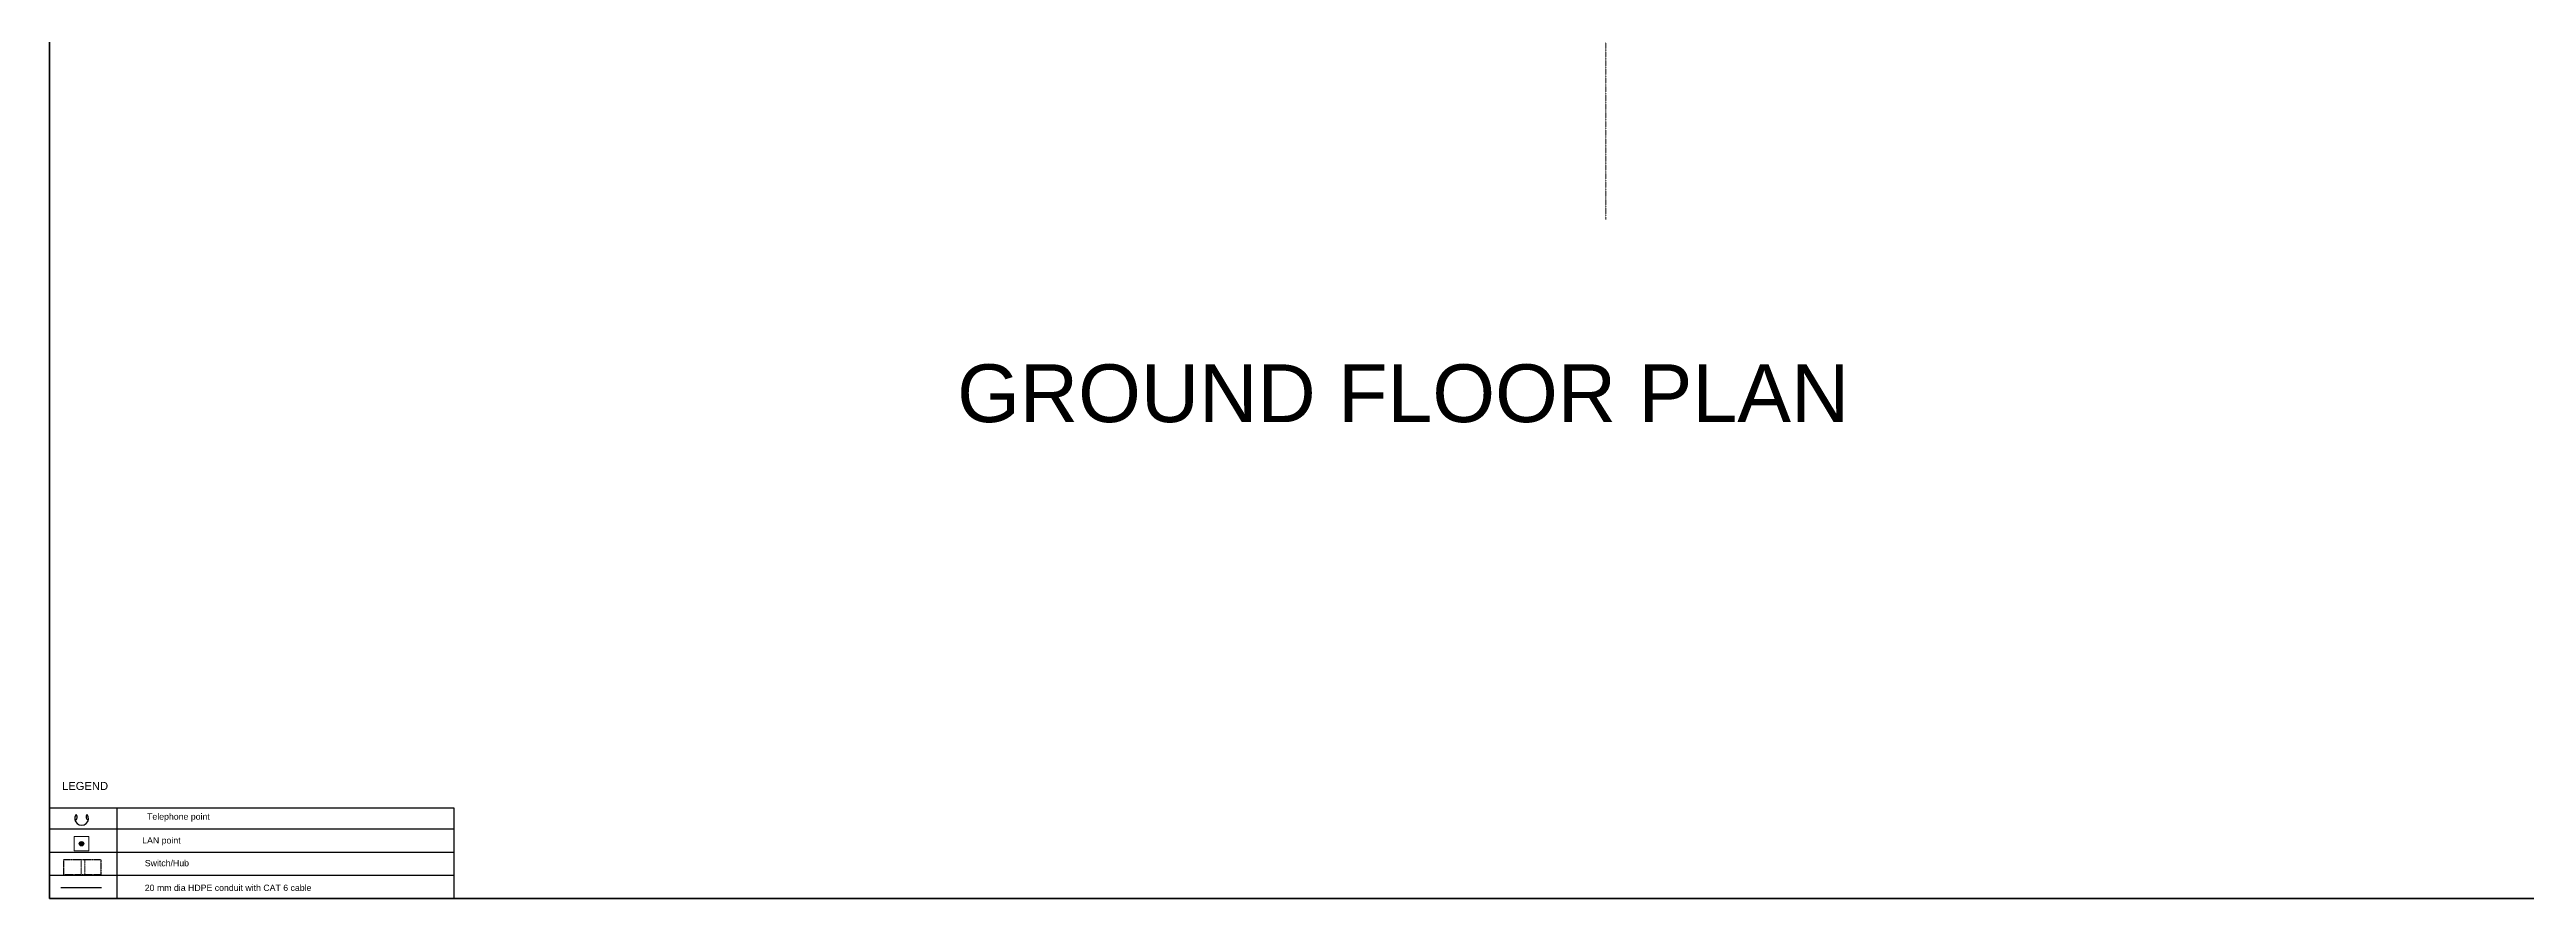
# Model space of a CAD drawing. Header units: millimetres. Extents: x 2419715 to 2617776, y 3786495 to 3864810.
# Drawn here: x 2419715 to 2496894, y 3786495 to 3812938 of the extents above; entities that cross this region are included whole.
import ezdxf

# ---------------------------------------------------------------- set-up
doc = ezdxf.new("R2010")
doc.units = ezdxf.units.MM
doc.header["$MEASUREMENT"] = 0
doc.linetypes.add('CENTER', pattern=[2, 1.25, -0.25, 0.25, -0.25])
for name, color, linetype, lineweight in [('centreline', 52, 'CENTER', 5), ('Elect Text', 51, 'Continuous', 50), ('LAN', 60, 'Continuous', 25), ('Telephone points', 53, 'Continuous', 15), ('TXT', 7, 'Continuous', 25), ('wall 0.4', 7, 'Continuous', 40)]:
    doc.layers.add(name, color=color, linetype=linetype, lineweight=lineweight)
for name, color, linetype in [('LAN conduit wire', 130, 'CENTER'), ('LAN Switch', 110, 'CENTER'), ('Tele conduit wire', 53, 'CENTER')]:
    doc.layers.add(name, color=color, linetype=linetype)
doc.styles.add('ARIAL', font='arial.ttf')
doc.styles.get("Standard").update_dxf_attribs({"font": 'arial.ttf'})

# ---------------------------------------------------------------- blocks, each defined once
blk = doc.blocks.new('SWITCH')
at = {"layer": 'LAN Switch', "lineweight": 5}
for p, q in [((-288569, 3980926), (-288569, 3981405)), ((-288460, 3980925), (-288460, 3981404))]:
    blk.add_line(p, q, dxfattribs=at)
at = {"layer": 'LAN Switch', "lineweight": 30}
blk.add_lwpolyline([(-289109, 3980926), (-289109, 3981405), (-287961, 3981405), (-287961, 3980926)], close=True, dxfattribs=at)

msp = doc.modelspace()

# ---------------------------------------------------------------- hatches: boundary and pattern name
at = {"layer": 'LAN', "ltscale": 3}
msp.add_hatch(color=256, dxfattribs=at).paths.add_polyline_path([(2420643, 3788199, 1), (2420779, 3788199, 1)])

# ---------------------------------------------------------------- linework, layer by layer
at = {"layer": 'centreline', "ltscale": 5}
msp.add_line((2468211, 3855582), (2468211, 3807642), dxfattribs=at)
at = {"layer": 'LAN', "ltscale": 5}
msp.add_line((2420067, 3786834), (2421339, 3786834), dxfattribs=at)
at = {"layer": 'LAN', "lineweight": 20, "ltscale": 3}
msp.add_lwpolyline([(2420479, 3788424), (2420943, 3788424), (2420943, 3787975), (2420479, 3787975)], close=True, dxfattribs=at)
at = {"layer": 'LAN', "ltscale": 3}
msp.add_circle((2420711, 3788199), 67.9, dxfattribs=at)
at = {"layer": 'Tele conduit wire', "color": 0, "linetype": 'ByBlock', "ltscale": 3}
for p, q in [((2419715, 3791547), (2419715, 3786495)), ((2419715, 3789624), (2419715, 3786737)), ((2419715, 3789316), (2432309, 3789316)), ((2421810, 3789316), (2421810, 3786737)), ((2421810, 3789316), (2421810, 3786495)), ((2432309, 3789316), (2432309, 3786737)), ((2432309, 3789316), (2432309, 3786495)), ((2419715, 3788660), (2432309, 3788660)), ((2419715, 3787938), (2432309, 3787938)), ((2419715, 3787217), (2432309, 3787217)), ((2419715, 3786495), (2432309, 3786495))]:
    msp.add_line(p, q, dxfattribs=at)
at = {"layer": 'Telephone points', "lineweight": 30}
for centre, radius, start, end in [((2420715, 3788986), 213, 145.30921, 35.85866), ((2420474, 3789026), 104, 289.08364, 50.65037), ((2420971, 3789029), 116, 135.79221, 242.23216)]:
    msp.add_arc(centre, radius, start, end, dxfattribs=at)
at = {"layer": 'wall 0.4', "ltscale": 5}
msp.add_lwpolyline([(2419715, 3864810), (2617776, 3864810), (2617776, 3786495), (2419715, 3786495)], close=True, dxfattribs=at)

# ---------------------------------------------------------------- block references
at = {"layer": 'LAN conduit wire'}
msp.add_blockref('SWITCH', (2709271, -193692), dxfattribs=at)

# ---------------------------------------------------------------- texts
at = {"layer": 'Elect Text', "lineweight": 0, "insert": (2420104, 3790124), "char_height": 250, "attachment_point": 1}
msp.add_mtext('LEGEND', dxfattribs=at)
at = {"layer": 'Elect Text', "char_height": 195.01, "attachment_point": 1}
for s, insert in [('{\\fArial|b0|i0|c0|p34;Telephone point } ', (2422754, 3789143)), ('{\\fArial|b0|i0|c0|p34;LAN point  }', (2422603, 3788402)), ('{\\fArial|b0|i0|c0|p34;Switch/Hub}', (2422683, 3787693)), ('{\\fArial|b0|i0|c0|p34;20 mm dia HDPE conduit with CAT 6 cable}', (2422683, 3786924))]:
    msp.add_mtext(s, dxfattribs=dict(at, insert=insert))
at = {"layer": 'TXT', "color": 244, "ltscale": 20, "true_color": 0x991b1e, "insert": (2447994, 3802219), "char_height": 2100, "width": 102139.87, "attachment_point": 4, "rotation": 0.0002, "style": 'ARIAL'}
msp.add_mtext('{\\H0.85714x;GROUND FLOOR PLAN}', dxfattribs=at)

doc.saveas('drawing.dxf')
